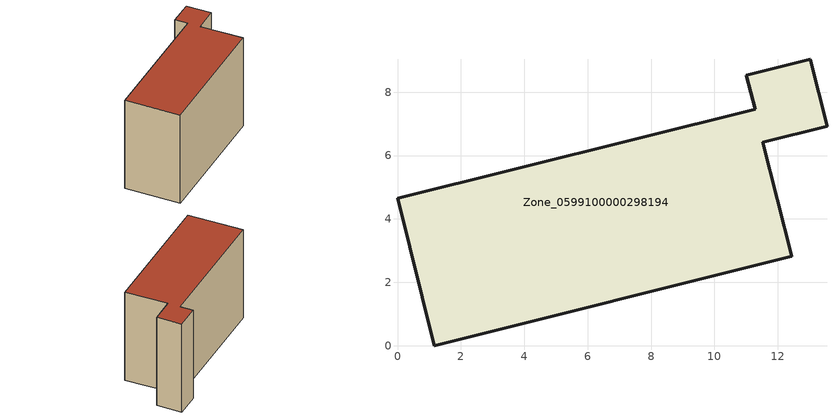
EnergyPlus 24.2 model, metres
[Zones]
Zone_0599100000298194
 floor ground (C_G): 11.01,8.54 13.02,9.04 13.55,6.92 11.53,6.42 12.44,2.82 1.16,0 0,4.65 11.28,7.46 z0
 wall outside (C_F): 1.16,0 12.44,2.82 11.53,6.42 13.55,6.92 13.02,9.04 11.01,8.54 11.28,7.46 0,4.65 1.16,0 z0:8.37
 roof outside (C_R): 13.55,6.92 13.02,9.04 11.01,8.54 11.28,7.46 0,4.65 1.16,0 12.44,2.82 11.53,6.42 z8.37
[BUILDING]
Pand.0599100000298194: North Axis=0; Terrain=City; Loads Convergence Tolerance Value=0.04; Temperature Convergence Tolerance Value=0.4; Solar Distribution=FullExterior; Maximum Number of Warmup Days=25; Minimum Number of Warmup Days=1
[Site:Location]
Rotterdam.The.Hague.AP_ZH_NLD Design_Conditions: Latitude=51.96; Longitude=4.45; Time Zone=1; Elevation=-4.5
[SITE:GROUNDTEMPERATURE:BUILDINGSURFACE]
18, 18, 18, 18, 18, 18, 18, 18, 18, 18, 18, 18
[MATERIAL] Thermal Absorptance=0.9; Solar Absorptance=0.7; Visible Absorptance=0.7
Name | Roughness | Thickness | Conductivity | Density | Specific Heat
G.TI.1992-2005 | MediumSmooth | 0.15 | 0.06 | 540 | 1210
F.TI.1992-2005 | Rough | 0.3 | 0.12 | 1920 | 840
R.TI.1992-2005 | MediumRough | 0.2 | 0.08 | 1500 | 1000
[CONSTRUCTION]
C_G: G.TI.1992-2005
C_F: F.TI.1992-2005
C_R: R.TI.1992-2005
[ZONE]
Zone_0599100000298194: Type=1; Multiplier=1; Ceiling Height=Autocalculate; Volume=Autocalculate; Floor Area=autocalculate; Part of Total Floor Area=Yes
[ZONEINFILTRATION:DESIGNFLOWRATE]
Infil_Zone_0599100000298194: Zone or ZoneList or Space or SpaceList=Zone_0599100000298194; Schedule=AlwaysOn; Design Flow Rate Calculation Method=Flow/Area; Flow Rate per Floor Area=0.0015; Constant Term Coefficient=1; Temperature Term Coefficient=0; Velocity Term Coefficient=0; Velocity Squared Term Coefficient=0
[HVACTEMPLATE:ZONE:IDEALLOADSAIRSYSTEM]
Zone_0599100000298194: Maximum Heating Supply Air Temperature=50; Minimum Cooling Supply Air Temperature=13; Maximum Heating Supply Air Humidity Ratio=0.0156; Minimum Cooling Supply Air Humidity Ratio=0.0077; Heating Limit=NoLimit; Cooling Limit=NoLimit; Dehumidification Control Type=ConstantSensibleHeatRatio; Cooling Sensible Heat Ratio=0.7; Dehumidification Setpoint=60; Humidification Control Type=None; Humidification Setpoint=30; Outdoor Air Method=None; Outdoor Air Flow Rate per Person=0.00944; Outdoor Air Flow Rate per Zone Floor Area=0; Outdoor Air Flow Rate per Zone=0; Demand Controlled Ventilation Type=None; Outdoor Air Economizer Type=NoEconomizer; Heat Recovery Type=None; Sensible Heat Recovery Effectiveness=0.7; Latent Heat Recovery Effectiveness=0.65
[ZONECONTROL:THERMOSTAT]
ThermostatControl_Zone_0599100000298194: Zone or ZoneList=Zone_0599100000298194; Control Type Schedule=DualSetpointControlType; Control 1=Thermostat_Zone_0599100000298194; Temperature Difference Between Cutout And Setpoint=0
[THERMOSTATSETPOINT:DUALSETPOINT]
Thermostat_Zone_0599100000298194: Heating Setpoint Temperature Schedule=HeatingSetpoint_Zone_0599100000298194; Cooling Setpoint Temperature Schedule=CoolingSetpoint_Zone_0599100000298194
[SCHEDULE:COMPACT]
HeatingSetpoint_Zone_0599100000298194: Through: 12/31, For: AllDays, Until: 24:00, 21
CoolingSetpoint_Zone_0599100000298194: Through: 12/31, For: AllDays, Until: 24:00, 24
DualSetpointControlType: Through: 12/31, For: AllDays, Until: 24:00, 4
AlwaysOn: Through: 12/31, For: AllDays, Until: 24:00, 1
